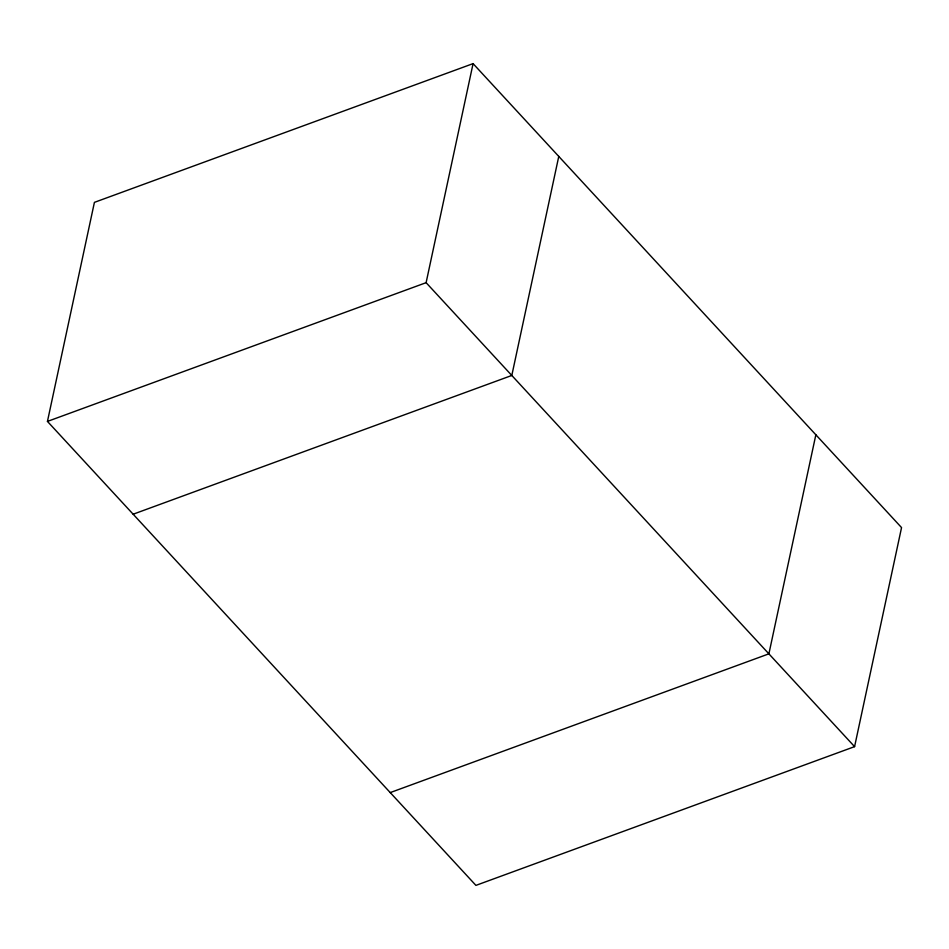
<?xml version="1.0" encoding="UTF-8"?>
<svg xmlns="http://www.w3.org/2000/svg" width="949" height="949" viewBox="0 0 949 949"><rect width="100%" height="100%" fill="white"/><g stroke="black" fill="none" stroke-linecap="round" stroke-linejoin="round"><path stroke-width="1.42" d="M47.45 421.415L94.414 202.362L473.077 63.619L901.55 527.585L854.586 746.638L475.923 885.381L47.45 421.415L426.113 282.672L473.077 63.619M558.771 156.407L511.808 375.46L133.145 514.216M815.855 434.784L768.892 653.837L390.229 792.593M426.113 282.672L854.586 746.638"/></g></svg>
